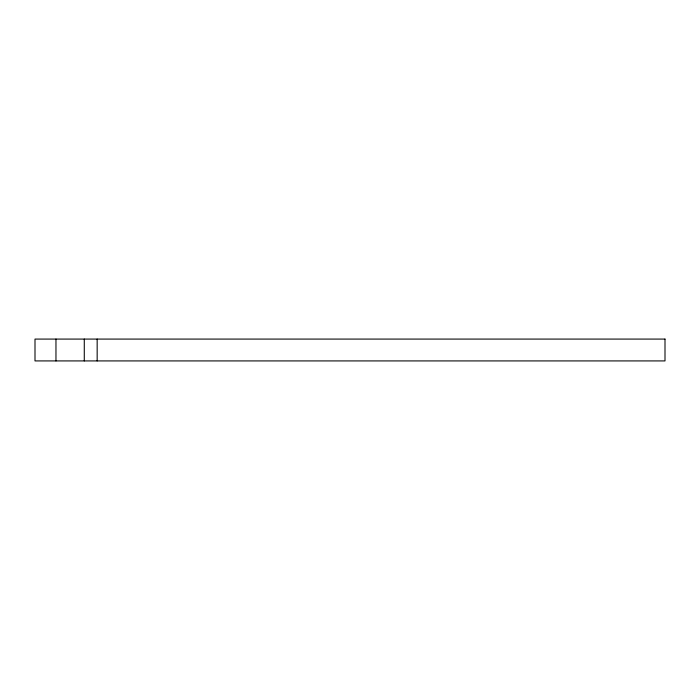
<?xml version="1.0" encoding="UTF-8"?>
<svg xmlns="http://www.w3.org/2000/svg" width="700" height="700" viewBox="0 0 700 700"><rect width="100%" height="100%" fill="white"/><g stroke="black" fill="none" stroke-linecap="round" stroke-linejoin="round"><path stroke-width="1.05" d="M97.16 339.08L97.16 360.92M84.28 339.08L84.28 360.92M55.965 339.08L55.965 360.92M665 339.08L35 339.08L35 360.92L665 360.92L665 339.08"/></g></svg>
